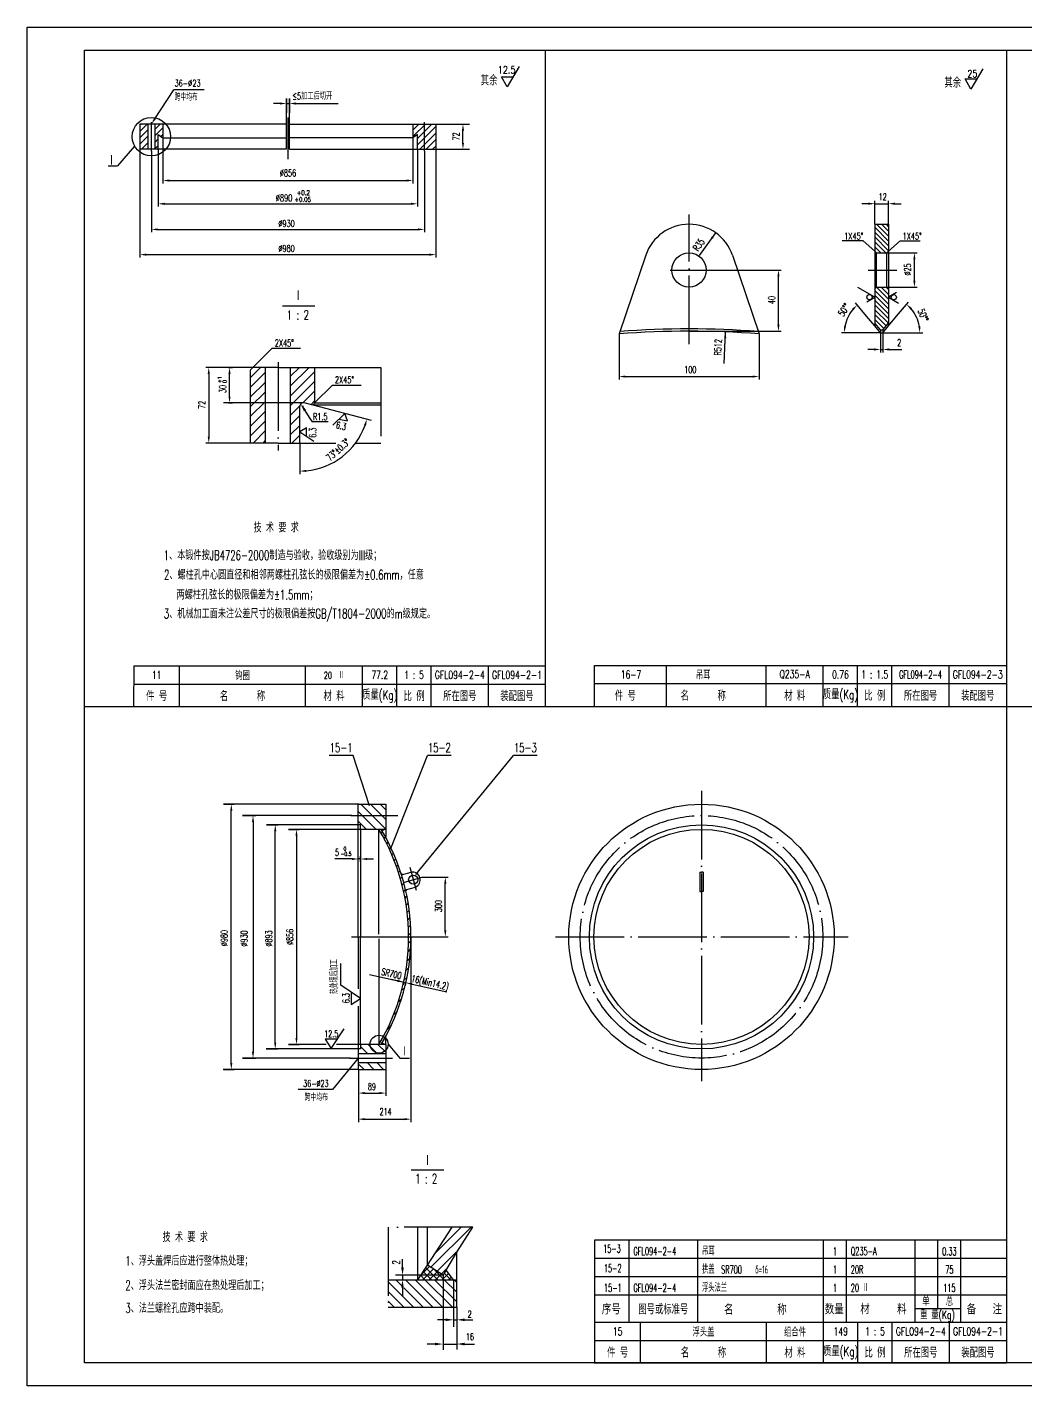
# Model space of a CAD drawing. Extents: x -242 to 1965, y 40 to 1388.
# Drawn here: x 247 to 684, y 40 to 634 of the extents above; entities that cross this region are included whole.
import ezdxf
from ezdxf.enums import TextEntityAlignment as Align

# ---------------------------------------------------------------- set-up
doc = ezdxf.new("R2010")
doc.units = 0
doc.header["$MEASUREMENT"] = 0
doc.linetypes.add('DASHDOT-M', pattern=[36, 30, -3, 0, -3])
doc.linetypes.add('DIVIDE-M', pattern=[39, 30, -3, 0, -3, 0, -3])
doc.layers.get('0').update_dxf_attribs({"linetype": 'CONTINUOUS'})
for name, color, linetype in [('CDR_DWG1', 4, 'CONTINUOUS'), ('CDR_DWG2', 2, 'CONTINUOUS'), ('CDR_DWG3', 1, 'DASHDOT-M'), ('CDR_DWG4', 3, 'DIVIDE-M')]:
    doc.layers.add(name, color=color, linetype=linetype)
doc.styles.add('HZ', font='romans', dxfattribs={"width": 0.7, "bigfont": 'hz'})

# ---------------------------------------------------------------- blocks, each defined once
blk = doc.blocks.new('*X22')
for p, q in [((97.49, 122.95), (101.86, 127.31)), ((97.49, 118.71), (103.99, 125.21)), ((114.99, 119.24), (123.07, 127.31)), ((114.99, 123.48), (118.83, 127.31)), ((114.99, 114.99), (125.49, 125.49)), ((97.49, 114.46), (103.99, 120.96)), ((114.99, 110.75), (125.49, 121.25)), ((97.49, 110.22), (103.99, 116.72)), ((120.35, 111.87), (125.49, 117.01)), ((97.49, 105.98), (103.99, 112.48)), ((97.49, 101.74), (103.99, 108.24)), ((114.99, 106.51), (119, 110.51)), ((123.8, 111.07), (125.49, 112.77)), ((97.49, 97.49), (103.99, 103.99)), ((114.99, 102.27), (118.99, 106.27)), ((114.99, 98.02), (118.99, 102.02)), ((98.56, 94.31), (103.99, 99.75)), ((102.8, 94.31), (103.99, 95.51)), ((115.53, 94.31), (118.99, 97.78))]:
    blk.add_line(p, q)
blk = doc.blocks.new('*X15')
at = {"color": 0}
for p, q in [((141.67, 70.96), (145.38, 74.67)), ((142.36, 68.82), (147.09, 73.55)), ((146.14, 68.82), (142.59, 72.37)), ((148.97, 68.82), (143.71, 74.08)), ((145.19, 68.82), (148.8, 72.43)), ((151.8, 68.82), (147.03, 73.59)), ((148.02, 68.82), (153.17, 73.97)), ((150.84, 68.82), (153.63, 71.61)), ((154.63, 68.82), (151.77, 71.67)), ((140.48, 68.82), (140.36, 68.95)), ((143.31, 68.82), (141.47, 70.66)), ((153.67, 68.82), (154.89, 70.04))]:
    blk.add_line(p, q, dxfattribs=at)
blk = doc.blocks.new('*X16')
at = {"color": 0}
for p, q in [((138.34, 56.82), (127.28, 67.89)), ((133.11, 66.29), (130.58, 68.82)), ((146.83, 56.82), (134.83, 68.82)), ((151.07, 56.82), (139.07, 68.82)), ((155.31, 56.82), (143.31, 68.82)), ((157.28, 59.1), (147.55, 68.82)), ((157.28, 63.34), (151.8, 68.82)), ((157.28, 67.58), (156.04, 68.82)), ((134.1, 56.82), (127.28, 63.64)), ((129.86, 56.82), (127.28, 59.4)), ((142.58, 56.82), (134.08, 65.32))]:
    blk.add_line(p, q, dxfattribs=at)
blk = doc.blocks.new('*X14')
for p, q in [((18.71, 5.45), (36.26, 23)), ((20.8, 11.96), (31.84, 23)), ((21.38, 3.71), (30.56, 12.89))]:
    blk.add_line(p, q)
blk = doc.blocks.new('*X19')
at = {"color": 0}
for p, q in [((143.52, 259.53), (135.66, 267.39)), ((147.66, 259.63), (136.76, 270.53)), ((147.66, 263.88), (141, 270.53)), ((147.66, 268.12), (145.25, 270.53)), ((139.27, 259.53), (135.66, 263.15))]:
    blk.add_line(p, q, dxfattribs=at)
blk = doc.blocks.new('*X17')
for p, q in [((9.98, 45.33), (10.61, 45.97)), ((11.23, 43.05), (11.88, 43.7)), ((12.44, 40.72), (13.1, 41.39)), ((13.58, 38.33), (14.26, 39.01)), ((14.67, 35.88), (15.37, 36.58)), ((15.69, 33.37), (16.41, 34.09)), ((16.66, 30.8), (17.39, 31.53)), ((17.56, 28.16), (18.31, 28.92)), ((18.39, 25.46), (19.16, 26.23)), ((19.14, 22.68), (19.94, 23.47)), ((19.83, 19.83), (20.64, 20.64)), ((20.43, 16.89), (21.27, 17.73)), ((20.94, 13.87), (21.81, 14.73)), ((21.37, 10.76), (22.26, 11.65)), ((21.69, 7.55), (22.61, 8.47)), ((21.9, 4.22), (22.85, 5.18)), ((22, 0.78), (22.98, 1.77)), ((21.77, -6.52), (22.84, -5.45)), ((21.96, -2.79), (22.98, -1.77)), ((21.41, -10.41), (22.53, -9.29)), ((20.04, -18.86), (21.29, -17.6)), ((20.84, -14.51), (22.02, -13.33)), ((18.93, -23.5), (20.28, -22.15)), ((17.44, -28.52), (18.91, -27.06)), ((15.41, -34.09), (17.05, -32.45)), ((12.56, -40.48), (14.48, -38.56))]:
    blk.add_line(p, q)
blk = doc.blocks.new('*X18')
at = {"color": 0}
for p, q in [((139.69, 161.53), (136.66, 164.57)), ((143.94, 161.53), (139.94, 165.53)), ((147.66, 162.05), (144.18, 165.53)), ((138.21, 154.53), (135.66, 157.08)), ((142.45, 154.53), (139.45, 157.53)), ((146.69, 154.53), (143.69, 157.53))]:
    blk.add_line(p, q, dxfattribs=at)
blk = doc.blocks.new('*X21')
for p, q in [((47.89, 211.94), (51.06, 215.11)), ((47.89, 214.77), (48.23, 215.11)), ((54.39, 212.78), (56.72, 215.11)), ((47.89, 209.11), (51.39, 212.61)), ((47.89, 206.28), (51.39, 209.78)), ((54.39, 209.96), (57.89, 213.46)), ((54.39, 207.13), (55.89, 208.63)), ((57.02, 209.76), (57.89, 210.63)), ((48.54, 204.11), (51.39, 206.96)), ((51.37, 204.11), (51.39, 204.13)), ((54.39, 204.3), (55.89, 205.8))]:
    blk.add_line(p, q)
blk = doc.blocks.new('*X20')
for p, q in [((167.24, 209.67), (172.68, 215.11)), ((167.24, 212.5), (169.85, 215.11)), ((169.24, 208.84), (175.51, 215.11)), ((169.24, 206.01), (177.24, 214.01)), ((170.17, 204.11), (177.24, 211.18)), ((173, 204.11), (177.24, 208.36)), ((175.82, 204.11), (177.24, 205.53))]:
    blk.add_line(p, q)

msp = doc.modelspace()

# ---------------------------------------------------------------- linework, layer by layer
for p, q in [((247.25, 633.7), (1088.25, 633.7)), ((247.25, 39.7), (247.25, 633.7)), ((473.75, 336.7), (473.75, 623.7)), ((675.25, 623.7), (675.25, 49.7)), ((664.91, 615.53), (659.76, 606.61)), ((303.06, 593.67), (311.29, 606.35)), ((324.61, 606.35), (311.29, 606.35)), ((659.76, 606.61), (657.19, 611.07)), ((657.19, 611.07), (662.34, 611.07)), ((357.74, 600.32), (354.94, 600.32)), ((360.54, 602.56), (360.54, 596.25)), ((360.54, 591.38), (360.54, 602.56)), ((360.54, 600.32), (361.89, 600.32)), ((361.89, 602.56), (361.89, 596.25)), ((361.89, 591.38), (361.89, 602.56)), ((364.69, 600.32), (383.13, 600.32)), ((425.83, 591.32), (440.66, 591.32)), ((437.4, 591.32), (438.99, 591.32)), ((437.74, 583.12), (437.74, 588.52)), ((306.54, 585.32), (306.54, 565.41)), ((415.89, 585.32), (415.89, 565.41)), ((294.23, 581.71), (286.76, 573.08)), ((296.54, 580.32), (296.54, 533)), ((301.54, 579.42), (301.54, 544.03)), ((304.54, 580.32), (304.54, 555.23)), ((417.89, 580.32), (417.89, 555.23)), ((420.89, 579.42), (420.89, 544.03)), ((425.83, 580.32), (440.66, 580.32)), ((425.89, 580.32), (425.89, 533)), ((437.4, 580.32), (438.99, 580.32)), ((282.64, 573.08), (286.76, 573.08)), ((309.34, 566.66), (413.09, 566.66)), ((307.34, 556.48), (415.09, 556.48)), ((614.95, 556.53), (612.15, 556.53)), ((617.75, 547.52), (617.75, 557.78)), ((617.75, 556.53), (623.75, 556.53)), ((623.75, 547.52), (623.75, 557.78)), ((626.55, 556.53), (629.35, 556.53)), ((623.75, 542.33), (618.56, 547.52)), ((623.75, 544.45), (620.68, 547.52)), ((623.75, 546.57), (622.8, 547.52)), ((304.34, 545.28), (418.09, 545.28)), ((541.17, 533.93), (548.24, 543.75)), ((623.75, 540.21), (617.75, 546.21)), ((623.75, 538.09), (617.75, 544.09)), ((623.75, 535.97), (617.75, 541.97)), ((612.71, 540.31), (603.54, 540.31)), ((617.75, 535.77), (612.71, 540.31)), ((622.57, 535.02), (617.75, 539.85)), ((620.45, 535.02), (617.75, 537.72)), ((622.57, 535.02), (636.32, 535.02)), ((623.75, 535.77), (628.78, 540.31)), ((628.78, 540.31), (637.62, 540.31)), ((299.34, 534.25), (423.09, 534.25)), ((635.07, 522.82), (635.07, 532.22)), ((548.74, 527.52), (576.89, 527.52)), ((575.64, 503.57), (575.64, 524.72)), ((617.75, 515.65), (610.39, 519.9)), ((623.75, 512.63), (617.75, 518.63)), ((623.75, 514.75), (618.49, 520.01)), ((623.75, 516.88), (620.6, 520.02)), ((623.75, 519), (622.72, 520.02)), ((623, 520.02), (636.32, 520.02)), ((627.21, 517.63), (623.75, 515.63)), ((614.12, 507.41), (609.27, 513.19)), ((614.28, 513.65), (617.75, 515.65)), ((623.75, 510.51), (617.75, 516.51)), ((623.75, 508.39), (617.75, 514.39)), ((623.75, 506.27), (617.75, 512.27)), ((623.75, 515.63), (628.18, 513.07)), ((627.27, 507.29), (632.47, 513.49)), ((617.75, 503.09), (614.12, 507.41)), ((623.67, 504.23), (617.75, 510.15)), ((622.7, 503.07), (617.75, 508.03)), ((621.73, 501.92), (617.75, 505.9)), ((623.75, 503.09), (627.27, 507.29)), ((505.95, 499.61), (505.95, 479.7)), ((536.56, 500.77), (576.89, 500.77)), ((536.56, 500.77), (548.8, 500.77)), ((551.94, 486.62), (552.48, 500.46)), ((567.17, 499.61), (567.17, 479.7)), ((610.71, 500.11), (603.18, 500.11)), ((620.25, 500.11), (610.71, 500.11)), ((620.25, 500.11), (620.25, 491.54)), ((621.25, 500.11), (621.25, 491.54)), ((621.25, 500.11), (630.62, 500.11)), ((630.62, 500.11), (638.71, 500.11)), ((345.89, 484.9), (354.38, 493.39)), ((354.38, 493.39), (366.72, 493.39)), ((617.45, 492.79), (614.65, 492.79)), ((620.25, 492.79), (621.25, 492.79)), ((624.05, 492.79), (629.5, 492.79)), ((326.83, 484.9), (325.37, 484.9)), ((345.83, 484.9), (325.54, 484.9)), ((326.62, 482.1), (326.62, 454.7)), ((332.79, 484.9), (326.83, 484.9)), ((335.2, 484.9), (336.95, 484.9)), ((335.7, 472.22), (335.7, 482.1)), ((362.39, 484.9), (372.89, 484.9)), ((372.89, 469.4), (380.67, 477.18)), ((380.67, 477.18), (393.3, 477.18)), ((508.75, 480.95), (564.37, 480.95)), ((368.21, 469.42), (333.13, 469.42)), ((335.2, 469.42), (336.95, 469.42)), ((372.19, 468.4), (368.27, 469.42)), ((366.39, 451.9), (366.39, 467.97)), ((367.6, 467.66), (367.64, 467.84)), ((367.8, 467.97), (367.98, 467.97)), ((368.68, 466.05), (370.54, 463.08)), ((397.69, 461.81), (372.25, 468.39)), ((386.03, 464.83), (380.83, 459.72)), ((387.2, 461.58), (386.03, 464.83)), ((369.33, 458.59), (366.41, 456.75)), ((369.33, 454.83), (369.33, 458.59)), ((370.54, 463.08), (371.88, 461.2)), ((378.79, 461.2), (371.88, 461.2)), ((383.53, 462.38), (387.2, 461.58)), ((326.83, 451.9), (325.37, 451.9)), ((344.83, 451.9), (326.83, 451.9)), ((366.39, 451.9), (366.39, 438.33)), ((366.41, 456.75), (372.5, 452.76)), ((293.85, 346.52), (473.86, 346.52)), ((495.25, 346.7), (675.25, 346.7)), ((495.26, 346.7), (675.25, 346.7)), ((272.25, 336.7), (1078.25, 336.7)), ((293.75, 336.7), (473.75, 336.7)), ((389.68, 315.33), (379.23, 315.33)), ((396.92, 293.26), (389.68, 315.33)), ((406.19, 274.56), (422.2, 315.33)), ((417.15, 263.27), (459.78, 315.33)), ((432.64, 315.33), (422.2, 315.33)), ((470.22, 315.33), (459.78, 315.33)), ((392.15, 293.99), (333.05, 293.99)), ((333.05, 293.99), (337.72, 293.99)), ((336.47, 180.79), (336.47, 291.19)), ((389.12, 288.99), (341.35, 288.99)), ((341.35, 288.99), (347.22, 288.99)), ((345.97, 286.19), (345.97, 185.79)), ((392.06, 284.99), (351.85, 284.99)), ((351.85, 284.99), (356.93, 284.99)), ((355.68, 189.79), (355.68, 282.19)), ((393.05, 282.99), (361.48, 282.99)), ((361.48, 282.99), (366.21, 282.99)), ((364.96, 280.19), (364.96, 191.79)), ((389.2, 270.03), (381.71, 270.03)), ((392, 268.8), (392, 271.28)), ((393, 270.03), (392, 270.03)), ((393, 268.8), (393, 271.28)), ((395.8, 270.03), (398.6, 270.03)), ((419.84, 262.1), (431.27, 262.1)), ((430.02, 238.79), (430.02, 259.3)), ((415, 235.93), (415, 157.41)), ((418, 235.99), (431.27, 235.99)), ((384.29, 214.8), (384.29, 224.41)), ((393, 209.1), (384.29, 214.8)), ((396.89, 219.49), (411.82, 216.18)), ((409.09, 216.78), (406.36, 217.39)), ((411.82, 216.18), (411.55, 214.95)), ((411.82, 216.17), (412.77, 215.95)), ((412.78, 215.97), (412.5, 214.73)), ((415.51, 215.34), (430.66, 211.94)), ((388.83, 211.84), (388.83, 206.47)), ((388.83, 206.47), (393, 209.1)), ((382.88, 191.27), (377.52, 191.27)), ((377.52, 191.27), (380.15, 187.11)), ((380.15, 187.11), (385.85, 195.81)), ((392.02, 186.99), (351.76, 186.99)), ((351.76, 186.99), (356.93, 186.99)), ((361.48, 188.99), (366.21, 188.99)), ((377.99, 188.99), (361.48, 188.99)), ((394.14, 188.99), (382.39, 188.99)), ((405.02, 189.07), (410.19, 183)), ((388.39, 182.99), (341.35, 182.99)), ((341.35, 182.99), (347.22, 182.99)), ((392, 182.99), (380.74, 169.28)), ((410.19, 183), (414.3, 183)), ((392.02, 177.99), (332.95, 177.99)), ((333.05, 177.99), (337.72, 177.99)), ((392.02, 177.99), (392.02, 166.44)), ((404, 177.99), (404, 166.44)), ((380.74, 169.28), (365.74, 169.28)), ((392.02, 166.44), (392.02, 155.04)), ((394.82, 167.69), (401.2, 167.69)), ((394.82, 156.29), (412.2, 156.29)), ((415, 157.41), (415, 155.04)), ((411.31, 91.58), (411.31, 95.08)), ((495.35, 95.52), (675.35, 95.52)), ((428.99, 88.08), (408.31, 88.08)), ((411.31, 88.08), (411.31, 86.08)), ((429.05, 88.02), (429.05, 55.45)), ((433.64, 86.02), (433.64, 65.56)), ((495.35, 87.52), (675.35, 87.52)), ((411.31, 82.58), (411.31, 79.08)), ((495.35, 79.52), (675.35, 79.52)), ((645.35, 73.52), (645.35, 79.52)), ((435.05, 74.02), (435.05, 55.53)), ((635.35, 73.52), (655.35, 73.52)), ((430.14, 68.56), (426.64, 68.56)), ((433.64, 68.56), (435.01, 68.56)), ((438.55, 68.56), (442.05, 68.56)), ((495.35, 67.52), (675.36, 67.52)), ((495.35, 59.52), (675.36, 59.52)), ((425.55, 57.97), (422.05, 57.97)), ((429.12, 57.97), (435.07, 57.97)), ((438.55, 57.97), (442.85, 57.97)), ((495.25, 49.7), (675.25, 49.7)), ((1088.25, 39.7), (247.25, 39.7))]:
    msp.add_line(p, q)
msp.add_lwpolyline([(462.25, 616.52), (457.1, 607.6), (454.53, 612.06), (459.68, 612.06)])
for centre, radius in [((301.54, 585.83), 8.39), ((615.44, 515.65), 1.15), ((626.06, 515.63), 1.15), ((401.08, 189.07), 3.94)]:
    msp.add_circle(centre, radius)
for centre, radius, start, end in [((620.25, 500.11), 15.82, 140.15415, 169.84585), ((621.25, 500.11), 16.22, 9.90494, 40.09506), ((367.89, 467.97), 1.5, 75.49934, 180), ((366.39, 469.9), 30.32, 275.29288, 340.20645)]:
    msp.add_arc(centre, radius, start, end)
for points in [[(357.74, 600.79), (357.74, 599.86), (360.54, 600.32)], [(364.69, 600.79), (364.69, 599.86), (361.89, 600.32)], [(303.46, 593.41), (302.67, 593.92), (301.54, 591.32)], [(437.27, 588.52), (438.2, 588.52), (437.74, 591.32)], [(437.27, 583.12), (438.2, 583.12), (437.74, 580.32)], [(309.34, 567.13), (309.34, 566.2), (306.54, 566.66)], [(413.09, 567.13), (413.09, 566.2), (415.89, 566.66)], [(307.34, 556.95), (307.34, 556.01), (304.54, 556.48)], [(415.09, 556.95), (415.09, 556.01), (417.89, 556.48)], [(614.95, 557), (614.95, 556.07), (617.75, 556.53)], [(626.55, 557), (626.55, 556.07), (623.75, 556.53)], [(304.34, 545.75), (304.34, 544.81), (301.54, 545.28)], [(418.09, 545.75), (418.09, 544.81), (420.89, 545.28)], [(546.22, 541.75), (546.98, 541.21), (548.24, 543.75)], [(299.34, 534.72), (299.34, 533.78), (296.54, 534.25)], [(423.09, 534.72), (423.09, 533.78), (425.89, 534.25)], [(634.6, 532.22), (635.53, 532.22), (635.07, 535.02)], [(575.17, 524.72), (576.11, 524.72), (575.64, 527.52)], [(634.6, 522.82), (635.53, 522.82), (635.07, 520.02)], [(607.77, 510.58), (608.43, 509.92), (610.08, 512.23)], [(633.32, 510.23), (633.98, 510.89), (631.67, 512.54)], [(551.91, 497.68), (552.84, 497.64), (552.48, 500.46)], [(575.17, 503.57), (576.11, 503.57), (575.64, 500.77)], [(605.14, 502.86), (604.21, 502.94), (604.43, 500.11)], [(637.69, 502.94), (636.76, 502.86), (637.46, 500.11)], [(617.45, 493.25), (617.45, 492.32), (620.25, 492.79)], [(624.05, 493.25), (624.05, 492.32), (621.25, 492.79)], [(326.15, 482.1), (327.09, 482.1), (326.62, 484.9)], [(335.23, 482.1), (336.16, 482.1), (335.7, 484.9)], [(508.75, 481.41), (508.75, 480.48), (505.95, 480.95)], [(564.37, 481.41), (564.37, 480.48), (567.17, 480.95)], [(335.23, 472.22), (336.16, 472.22), (335.7, 469.42)], [(369.18, 466.36), (368.19, 465.75), (366.83, 469.02)], [(394.48, 459.77), (395.37, 459.5), (395.75, 462.31)], [(326.15, 454.7), (327.09, 454.7), (326.62, 451.9)], [(369.21, 439.25), (369.17, 440.18), (366.39, 439.58)], [(336, 291.19), (336.94, 291.19), (336.47, 293.99)], [(345.5, 286.19), (346.43, 286.19), (345.97, 288.99)], [(355.21, 282.19), (356.15, 282.19), (355.68, 284.99)], [(364.5, 280.19), (365.43, 280.19), (364.96, 282.99)], [(402, 282.99), (404, 282.99), (402.51, 282.12)], [(389.2, 270.5), (389.2, 269.56), (392, 270.03)], [(395.8, 270.5), (395.8, 269.56), (393, 270.03)], [(410.89, 263.08), (412.03, 263.4), (410.64, 263.86)], [(429.56, 259.3), (430.49, 259.3), (430.02, 262.1)], [(412.64, 256.54), (413.78, 256.86), (412.84, 255.74)], [(429.56, 238.79), (430.49, 238.79), (430.02, 235.99)], [(409.19, 217.24), (408.99, 216.32), (411.82, 216.17)], [(409.19, 217.24), (408.99, 216.33), (411.82, 216.18)], [(415.61, 215.8), (415.4, 214.88), (412.77, 215.95)], [(364.5, 191.79), (365.43, 191.79), (364.96, 188.99)], [(345.5, 185.79), (346.43, 185.79), (345.97, 182.99)], [(355.21, 189.79), (356.15, 189.79), (355.68, 186.99)], [(404, 188.99), (402, 188.99), (402.51, 189.84)], [(402, 188.99), (402, 188.99), (402, 188.99)], [(404, 188.99), (402, 188.99), (402, 188.99)], [(336, 180.79), (336.94, 180.79), (336.47, 177.99)], [(394.82, 168.16), (394.82, 167.23), (392.02, 167.69)], [(401.2, 168.16), (401.2, 167.23), (404, 167.69)], [(394.82, 156.75), (394.82, 155.82), (392.02, 156.29)], [(412.2, 156.75), (412.2, 155.82), (415, 156.29)], [(411.89, 91.58), (410.72, 91.58), (411.31, 88.08)], [(411.89, 82.58), (410.72, 82.58), (411.31, 86.08)], [(430.14, 67.98), (430.14, 69.15), (433.64, 68.56)], [(438.55, 67.98), (438.55, 69.15), (435.05, 68.56)], [(425.55, 57.38), (425.55, 58.55), (429.05, 57.97)], [(438.55, 57.38), (438.55, 58.55), (435.05, 57.97)]]:
    msp.add_solid(points)
at = {"layer": 'CDR_DWG1'}
for p, q in [((272.25, 623.7), (1078.25, 623.7)), ((272.25, 49.7), (272.25, 623.7)), ((296.54, 591.32), (296.54, 580.32)), ((300.04, 591.32), (296.54, 591.32)), ((300.04, 591.32), (300.04, 580.32)), ((303.04, 591.32), (300.04, 591.32)), ((303.04, 591.32), (303.04, 580.32)), ((306.54, 591.32), (303.04, 591.32)), ((360.54, 591.32), (306.54, 591.32)), ((306.54, 591.32), (306.54, 585.32)), ((360.54, 580.32), (360.54, 591.32)), ((361.89, 591.32), (415.89, 591.32)), ((361.89, 580.32), (361.89, 591.32)), ((415.89, 591.32), (425.89, 591.32)), ((415.89, 591.32), (415.89, 585.32)), ((425.89, 591.32), (425.89, 580.32)), ((304.54, 580.32), (304.54, 586.82)), ((304.54, 586.82), (306.54, 585.32)), ((306.54, 585.32), (360.54, 585.32)), ((415.89, 585.32), (361.89, 585.32)), ((417.89, 586.82), (415.89, 585.32)), ((417.89, 580.32), (417.89, 586.82)), ((300.04, 580.32), (296.54, 580.32)), ((303.04, 580.32), (300.04, 580.32)), ((304.54, 580.32), (303.04, 580.32)), ((360.52, 580.32), (304.54, 580.32)), ((361.88, 580.32), (417.89, 580.32)), ((417.89, 580.32), (425.89, 580.32)), ((617.75, 547.52), (617.75, 535.77)), ((617.75, 547.52), (623.75, 547.52)), ((623.75, 547.52), (623.75, 535.77)), ((617.75, 535.77), (617.75, 503.09)), ((618.5, 535.02), (617.75, 535.77)), ((618.5, 535.02), (623, 535.02)), ((618.5, 520.02), (618.5, 535.02)), ((623.75, 535.77), (623, 535.02)), ((623, 520.02), (623, 535.02)), ((623.75, 535.77), (623.75, 503.09)), ((517.62, 533.96), (505.95, 499.61)), ((555.49, 533.96), (567.17, 499.61)), ((618.5, 520.02), (617.75, 519.27)), ((618.5, 520.02), (623, 520.02)), ((623, 520.02), (623.75, 519.27)), ((620.25, 501.34), (617.75, 504.32)), ((620.25, 500.11), (617.75, 503.09)), ((620.25, 501.34), (620.25, 500.11)), ((620.25, 501.34), (621.25, 501.34)), ((620.25, 500.11), (621.25, 500.11)), ((621.25, 501.34), (623.75, 504.32)), ((621.25, 500.11), (623.75, 503.09)), ((621.25, 501.34), (621.25, 500.11)), ((345.89, 484.9), (344.89, 483.9)), ((344.89, 451.9), (344.89, 483.9)), ((351.39, 484.9), (345.89, 484.9)), ((351.39, 451.9), (351.39, 484.9)), ((356.89, 484.9), (351.39, 484.9)), ((356.89, 484.9), (401.89, 484.9)), ((356.89, 484.9), (361.89, 484.9)), ((356.89, 484.9), (362.39, 484.9)), ((362.39, 451.9), (362.39, 484.9)), ((372.89, 484.9), (372.89, 469.4)), ((372.89, 469.4), (372.19, 468.4)), ((372.89, 469.4), (401.89, 469.4)), ((372.89, 468.4), (372.19, 468.4)), ((401.89, 468.4), (372.89, 468.4)), ((351.39, 451.9), (344.89, 451.9)), ((356.89, 451.9), (351.39, 451.9)), ((356.89, 451.9), (362.39, 451.9)), ((362.39, 451.9), (366.39, 451.9)), ((366.39, 451.9), (382.14, 451.9)), ((390.79, 451.9), (401.89, 451.9)), ((293.85, 354.52), (293.75, 336.7)), ((293.85, 354.52), (473.86, 354.52)), ((313.86, 336.52), (313.86, 354.52)), ((368.86, 336.52), (368.86, 354.52)), ((393.86, 336.52), (393.86, 354.52)), ((408.86, 336.52), (408.86, 354.52)), ((423.86, 336.52), (423.86, 354.52)), ((448.86, 336.52), (448.86, 354.52)), ((495.25, 354.7), (675.25, 354.7)), ((495.25, 336.7), (495.25, 354.7)), ((495.26, 354.7), (675.25, 354.7)), ((495.26, 354.7), (675.25, 354.7)), ((526.7, 336.7), (526.7, 354.7)), ((570.25, 336.7), (570.25, 354.7)), ((595.25, 336.7), (595.25, 354.7)), ((610.25, 336.7), (610.25, 354.7)), ((625.25, 336.7), (625.25, 354.7)), ((650.25, 336.7), (650.25, 354.7)), ((392, 284.99), (392, 293.99)), ((392, 293.99), (404, 293.99)), ((404, 293.99), (404, 282.99)), ((392, 235.99), (392, 284.99)), ((393, 284.99), (392, 284.99)), ((393, 282.99), (393, 284.99)), ((393, 282.99), (393, 235.99)), ((404, 282.99), (393, 282.99)), ((401, 237.13), (401, 282.99)), ((404, 282.99), (404, 279.68)), ((410.89, 263.08), (415.06, 264.27)), ((541.33, 264.27), (541.33, 255.82)), ((541.33, 264.27), (542, 264.27)), ((542.66, 264.27), (542, 264.27)), ((542.66, 264.27), (542.66, 255.82)), ((412.66, 256.55), (416.92, 257.76)), ((541.33, 255.82), (542, 255.82)), ((542.66, 255.82), (542, 255.82)), ((392, 235.99), (392, 213.26)), ((393, 188.99), (393, 235.99)), ((401, 235.11), (401, 188.99)), ((392, 205.71), (392, 187.25)), ((404, 188.99), (404, 192.84)), ((392, 186.99), (392, 184.99)), ((393, 186.99), (392, 186.99)), ((392, 184.99), (392, 180.99)), ((392, 184.99), (404, 184.99)), ((393, 188.99), (393, 186.99)), ((404, 188.99), (393, 188.99)), ((404, 188.99), (404, 184.99)), ((404, 184.99), (404, 180.99)), ((392, 180.99), (392, 177.99)), ((392, 180.99), (404, 180.99)), ((404, 180.99), (404, 177.99)), ((392, 177.99), (404, 177.99)), ((418.05, 86.08), (418.05, 109.08)), ((422.25, 92.52), (433.05, 109.08)), ((422.25, 92.52), (422.25, 109.08)), ((435.05, 98.08), (442.05, 109.08)), ((495.35, 103.52), (675.35, 103.52)), ((495.35, 49.52), (495.35, 103.52)), ((510.35, 79.52), (510.35, 103.52)), ((540.35, 79.52), (540.35, 103.52)), ((595.35, 79.52), (595.35, 103.52)), ((605.35, 79.52), (605.35, 103.52)), ((635.35, 79.52), (635.35, 103.52)), ((645.35, 79.52), (645.35, 103.52)), ((655.35, 67.52), (655.35, 103.52)), ((429.76, 89.26), (435.05, 98.08)), ((435.05, 86.08), (435.05, 98.08)), ((418.05, 86.08), (422.25, 92.52)), ((429.05, 88.08), (422.25, 92.52)), ((429.76, 89.26), (428.99, 88.08)), ((433.64, 86.08), (430.33, 90.21)), ((405.05, 86.08), (418.05, 86.08)), ((418.05, 86.08), (435.05, 86.08)), ((435.05, 74.08), (435.05, 86.08)), ((510.35, 67.52), (510.35, 79.52)), ((540.35, 67.52), (540.35, 79.52)), ((595.35, 67.52), (595.35, 79.52)), ((605.35, 67.52), (605.35, 79.52)), ((635.35, 67.52), (635.35, 79.52)), ((405.05, 74.08), (435.05, 74.08)), ((515.36, 49.52), (515.36, 67.52)), ((570.36, 49.52), (570.36, 67.52)), ((595.36, 49.52), (595.36, 67.52)), ((610.36, 49.52), (610.36, 67.52)), ((625.36, 49.52), (625.36, 67.52)), ((650.36, 49.52), (650.36, 67.52)), ((1078.25, 49.7), (272.25, 49.7))]:
    msp.add_line(p, q, dxfattribs=at)
for centre, radius in [((536.56, 527.52), 7.5), ((542, 235.99), 58), ((542, 235.99), 49), ((542, 235.99), 47), ((416, 260.99), 2)]:
    msp.add_circle(centre, radius, dxfattribs=at)
for centre, radius, start, end in [((536.56, 527.52), 20, 18.77819, 161.22181), ((536.56, 94.52), 406.25, 85.67849, 94.32151), ((536.56, 94.52), 407.25, 85.73848, 94.26152), ((322.53, 235.99), 91.46, 329.07756, 30.92244), ((323.53, 235.99), 91.46, 329.07756, 30.92244), ((415.66, 260.92), 3.4, 291.70928, 100.29072)]:
    msp.add_arc(centre, radius, start, end, dxfattribs=at)
at = {"layer": 'CDR_DWG2'}
for p, q in [((358.79, 511.87), (373.04, 511.87)), ((415.08, 134.13), (429.32, 134.13))]:
    msp.add_line(p, q, dxfattribs=at)
at = {"layer": 'CDR_DWG3', "linetype": 'DASHDOT-M'}
for p, q in [((361.18, 594.16), (361.18, 576)), ((301.54, 579.42), (301.54, 592.23)), ((420.89, 579.42), (420.89, 592.23)), ((536.56, 495.1), (536.56, 551.83)), ((528.31, 527.52), (548.74, 527.52)), ((614.85, 527.52), (627.41, 527.52)), ((356.89, 487.18), (356.89, 448.69)), ((542, 299.83), (542, 172.92)), ((388.79, 288.99), (409.25, 288.99)), ((412.15, 259.89), (419.84, 262.1)), ((417.37, 256.19), (414.59, 266.35)), ((389, 235.99), (418, 235.99)), ((478.25, 235.99), (606.08, 235.99)), ((388.19, 182.99), (407, 182.99))]:
    msp.add_line(p, q, dxfattribs=at)
msp.add_circle((542, 235.99), 53, dxfattribs=at)
at = {"layer": 'CDR_DWG4', "linetype": 'DIVIDE-M'}
for p, q in [((401.89, 484.9), (401.89, 451.9)), ((442.05, 109.08), (405.05, 109.08)), ((405.05, 109.08), (405.05, 74.08))]:
    msp.add_line(p, q, dxfattribs=at)

# ---------------------------------------------------------------- block references
for name, p in [('*X21', (248.65, 376.21)), ('*X20', (248.65, 376.21)), ('*X22', (247.4, 357.59)), ('*X19', (256.34, 23.46)), ('*X17', (392, 235.99)), ('*X18', (256.34, 23.46)), ('*X14', (405.05, 86.08)), ('*X15', (277.78, 17.26)), ('*X16', (277.78, 17.26))]:
    msp.add_blockref(name, p)

# ---------------------------------------------------------------- texts
at = {"style": 'HZ'}
for s, height, width, p in [('其余', 4, 0.7, (445.53, 608.31)), ('12.5', 3.2, 0.8, (453, 613.45)), ('25', 3.2, 0.8, (658.2, 611.77)), ('36-', 3, 0.65, (311.72, 607.71)), ('%%c', 3, 0.65, (317.57, 607.71)), ('23', 3, 0.65, (319.52, 607.71)), ('其余', 4, 0.7, (648.19, 607.32)), ('跨中均布', 3, 0.65, (311.7, 601.6)), ('≤5加工后切开', 3, 0.7, (363.2, 602.07)), ('+0.2', 2.04, 0.7, (365.13, 560.31)), ('12', 3, 0.65, (619.45, 558.03)), ('1X45%%D', 3, 0.7, (604.39, 540.84)), ('1X45%%D', 3, 0.7, (629.92, 540.84)), ('2X45%%D', 3, 0.7, (355.49, 494.11)), ('2', 3, 0.65, (627.52, 494.29)), ('100', 3, 0.65, (534.45, 482.45)), ('2X45%%D', 3, 0.7, (381.79, 478.04)), ('           技 术 要 求', 4.2, 0.65, (323.8, 412.84)), ('1、本锻件按JB4726-2000制造与验收，验收级别为III级；', 4.2, 0.65, (306.93, 400.75)), ('2、螺柱孔中心圆直径和相邻两螺柱孔弦长的极限偏差为%%P0.6mm，任意', 4.2, 0.65, (307.06, 392.21)), ('  两螺柱孔弦长的极限偏差为%%P1.5mm；', 4.2, 0.65, (308.85, 383.49)), ('3、机械加工面未注公差尺寸的极限偏差按GB/T1804-2000的m级规定。', 4.2, 0.65, (306.98, 375.21)), ('0', 1.7, 0.7, (385.52, 273.69)), ('-0.5', 1.7, 0.7, (384.28, 271.4)), ('跨中均布', 3, 0.65, (368.54, 164.25)), ('       技 术 要 求', 4.2, 0.65, (292.15, 102.62)), ('15-3', 3.5, 0.6, (498.99, 97.91)), ('1、浮头盖焊后应进行整体热处理；', 4.2, 0.65, (290.17, 92.25)), ('GFL094-2-4', 3.5, 0.6, (512.25, 96.8)), ('吊耳', 3.5, 0.6, (542.25, 96.8)), ('Q235-A', 3.5, 0.6, (607.25, 96.8)), ('15-2', 3.5, 0.6, (499.32, 89.38)), ('拱盖  SR700   δ=16', 3.5, 0.6, (542.25, 88.8)), ('20R', 3.5, 0.6, (607.25, 88.8)), ('2、浮头法兰密封面应在热处理后加工；', 4.2, 0.65, (290.17, 81.57)), ('15-1', 3.5, 0.6, (499.39, 80.8)), ('GFL094-2-4', 3.5, 0.6, (512.25, 80.8)), ('浮头法兰', 3.5, 0.6, (542.25, 80.8)), ('20 Ⅱ', 3.5, 0.6, (607.25, 80.8)), ('单', 3.5, 0.7, (638.53, 74.77)), ('总', 3.5, 0.7, (648.8, 74.72)), ('3、法兰螺栓孔应跨中装配。', 4.2, 0.65, (290.17, 71.6)), ('2', 3, 0.65, (439.8, 69.51)), ('序号', 4, 0.8, (498.42, 71)), ('图号或标准号', 4, 0.7, (514.37, 71.01)), ('名        称', 4, 0.8, (551.84, 70.9)), ('数量', 4, 0.8, (595.87, 71.02)), ('材     料', 4, 0.8, (611.41, 71.07)), ('重 量(Kg)', 3.5, 0.7, (637.59, 68.99)), ('备   注', 4, 0.8, (657.92, 71.02))]:
    msp.add_text(s, height=height, dxfattribs=dict(at, width=width)).set_placement(p)
for s, height, rotation, width, p in [('72', 3, 90, 0.65, (436.24, 584.19)), ('R35', 3, 54, 0.65, (540.41, 535.47)), ('%%c25', 3, 90, 0.65, (633.57, 525.08)), ('40', 3, 90, 0.65, (574.14, 512.68)), ('50%%d%%d', 3, 57.31974, 0.65, (604.05, 506.94)), ('50%%d%%d', 3, 292.91796, 0.65, (636.4, 509.78)), ('R512', 3, 88, 0.65, (550.58, 490.15)), ('+1', 1.7, 90, 0.7, (332.23, 478.17)), ('30', 3, 90, 0.65, (334.2, 473.77)), ('0', 1.7, 90, 0.7, (334.46, 478.17)), ('72', 3, 90, 0.65, (325.12, 466.78)), ('73%%d%%p0.3%%d', 3, 41.8869, 0.65, (379.64, 443.85)), ('300', 3, 90, 0.65, (428.52, 246.77)), ('SR700', 3, 347, 0.65, (401.81, 219.45)), ('16(Min14.2)', 3, 347, 0.65, (414.91, 216.43))]:
    msp.add_text(s, height=height, rotation=rotation, dxfattribs=dict(at, width=width)).set_placement(p)
for s, height, width, p in [('%%C856', 3, 0.7, (361.25, 568.46)), ('%%C890 ', 3, 0.7, (360.25, 557.56)), ('+0.05', 2.04, 0.7, (367.71, 557.32)), ('%%C930 ', 3, 0.7, (361.35, 546.36)), ('%%C980 ', 3, 0.7, (361.35, 535.46)), ('R1.5', 3, 0.7, (375.37, 461.95)), ('5', 3, 0.65, (382.7, 271.41)), ('12.5', 3, 0.65, (380.15, 192.1)), ('36-%%C23', 3, 0.65, (373.44, 170.36)), ('89', 3, 0.65, (397.94, 169.01)), ('214', 3, 0.65, (403.94, 158.05)), ('16', 3, 0.65, (440.78, 59.65))]:
    msp.add_text(s, height=height, dxfattribs=dict(at, width=width)).set_placement(p, align=Align.CENTER)
for s, height, rotation, width, p in [('6.3', 3, 90, 0.65, (373.54, 456.4)), ('6.3', 3, 347.72462, 0.65, (384.17, 457.93)), ('%%C980 ', 3, 90, 0.65, (334.86, 236.16)), ('%%C930 ', 3, 90, 0.65, (343.58, 235.96)), ('%%C893 ', 3, 90, 0.65, (354.36, 235.96)), ('%%C856', 3, 90, 0.65, (363.58, 235.96)), ('热处理后加工', 3, 90, 0.65, (382.97, 218.65)), ('6.3', 3, 90, 0.65, (388.1, 209.18)), ('2', 3.2, 90, 0.7, (410.13, 93.67))]:
    msp.add_text(s, height=height, rotation=rotation, dxfattribs=dict(at, width=width)).set_placement(p, align=Align.CENTER)
for s, height, width, p in [('11', 3.5, 0.7, (303.86, 350.52)), ('钩圈', 3.5, 0.7, (341.36, 350.52)), ('20  Ⅱ', 3, 0.65, (381.36, 350.52)), ('77.2', 3.5, 0.7, (401.36, 350.52)), ('1 : 5', 3.5, 0.7, (416.36, 350.52)), ('GFL094-2-4', 3.5, 0.7, (436.36, 350.52)), ('GFL094-2-1', 3.5, 0.7, (461.36, 350.52)), ('16-7', 3.5, 0.7, (511.2, 350.7)), ('吊耳', 3.5, 0.7, (542.75, 350.7)), ('Q235-A', 3.5, 0.7, (582.75, 350.7)), ('0.76', 3.5, 0.7, (602.75, 350.7)), ('1 : 1.5', 3.5, 0.7, (617.75, 350.7)), ('GFL094-2-4', 3.5, 0.6, (637.75, 350.7)), ('GFL094-2-3', 3.5, 0.7, (662.75, 350.7)), ('质量(Kg)', 4, 0.7, (401.36, 341.52)), ('质量(Kg)', 4, 0.7, (602.75, 341.7)), ('件 号', 4, 0.7, (303.86, 341.52)), ('名      称', 4, 0.7, (341.36, 341.52)), ('材 料', 4, 0.7, (381.36, 341.52)), ('比 例', 4, 0.7, (416.36, 341.52)), ('所在图号', 4, 0.7, (436.36, 341.52)), ('装配图号', 4, 0.7, (461.36, 341.52)), ('件 号', 4, 0.7, (508.73, 341.7)), ('名      称', 4, 0.7, (542.75, 341.7)), ('材 料', 4, 0.7, (582.75, 341.7)), ('比 例', 4, 0.7, (617.75, 341.7)), ('所在图号', 4, 0.7, (637.75, 341.7)), ('装配图号', 4, 0.7, (662.75, 341.7)), ('1', 3.5, 0.6, (600.35, 98.5)), ('0.33', 3.5, 0.6, (650.35, 98.5)), ('1', 3.5, 0.6, (600.35, 90.5)), ('75', 3.5, 0.6, (650.35, 90.5)), ('1', 3.5, 0.6, (600.35, 82.5)), ('115', 3.5, 0.6, (650.35, 82.5)), ('浮头盖', 3.5, 0.7, (542.86, 63.52)), ('组合件', 3.5, 0.7, (582.86, 63.52)), ('15', 3.5, 0.7, (505.36, 63.52)), ('149', 3.5, 0.7, (602.86, 63.52)), ('1 : 5', 3.5, 0.7, (617.86, 63.52)), ('GFL094-2-4', 3.5, 0.7, (637.86, 63.52)), ('GFL094-2-1', 3.5, 0.7, (662.86, 63.52)), ('件 号', 4, 0.7, (505.36, 54.52)), ('名      称', 4, 0.7, (542.86, 54.52)), ('材 料', 4, 0.7, (582.86, 54.52)), ('质量(Kg)', 4, 0.7, (602.86, 54.52)), ('比 例', 4, 0.7, (617.86, 54.52)), ('所在图号', 4, 0.7, (637.86, 54.52)), ('装配图号', 4, 0.7, (662.86, 54.52))]:
    msp.add_text(s, height=height, dxfattribs=dict(at, width=width)).set_placement(p, align=Align.MIDDLE)
at = {"layer": 'CDR_DWG1', "style": 'HZ', "width": 0.68}
for s, p in [('15-1', (384.46, 318.7)), ('15-2', (427.42, 318.7)), ('15-3', (465, 318.7))]:
    msp.add_text(s, height=4, dxfattribs=at).set_placement(p, align=Align.MIDDLE)
at = {"layer": 'CDR_DWG2', "style": 'HZ'}
for s, height, width, p in [('I', 4, 0.68, (283.59, 573.71)), ('I', 4, 0.7, (365.28, 514.52)), ('1 : 2', 4, 0.7, (360.62, 505.89)), ('I', 4.2, 0.65, (421.71, 136.33)), ('1 : 2', 4.2, 0.65, (416.9, 128.15))]:
    msp.add_text(s, height=height, dxfattribs=dict(at, width=width)).set_placement(p)
at = {"layer": 'CDR_DWG2', "style": 'HZ', "width": 0.65}
msp.add_text('Ⅰ', height=4, dxfattribs=at).set_placement((412.24, 186), align=Align.MIDDLE)

doc.saveas('drawing.dxf')
